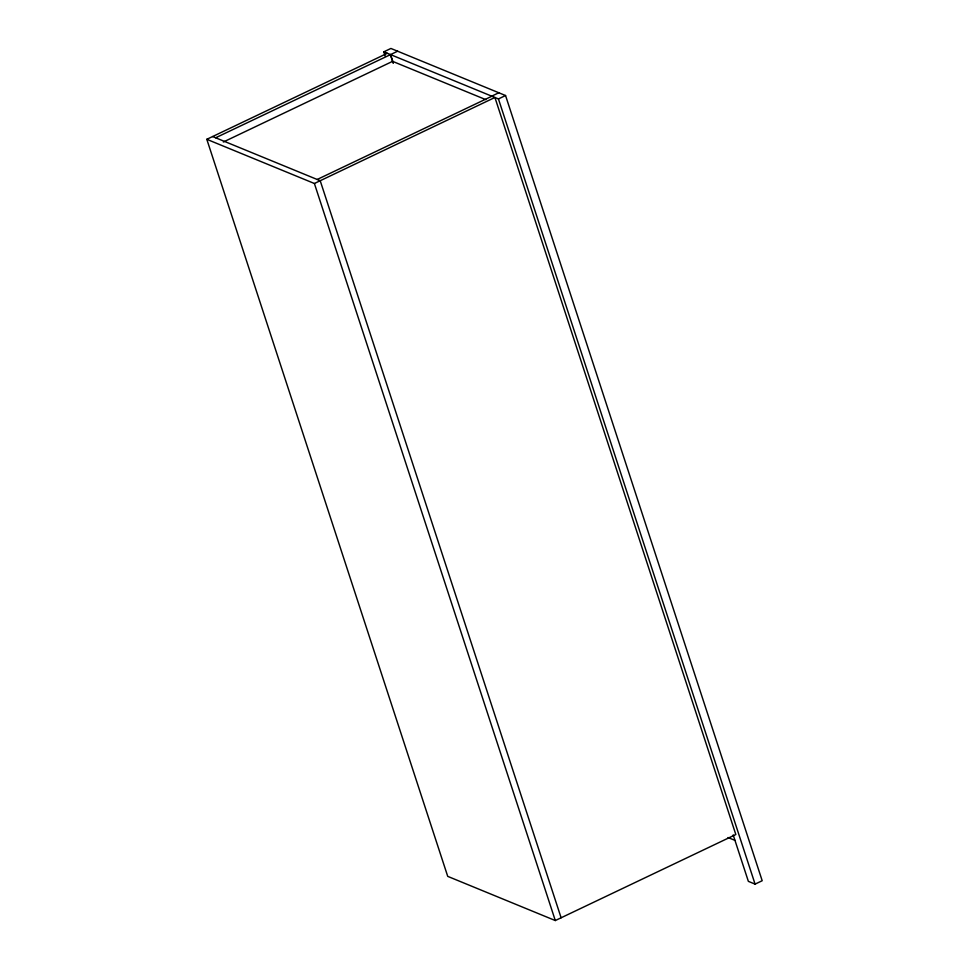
<?xml version="1.0" encoding="UTF-8"?>
<svg xmlns="http://www.w3.org/2000/svg" width="969" height="969" viewBox="0 0 969 969"><rect width="100%" height="100%" fill="white"/><g stroke="black" fill="none" stroke-linecap="round" stroke-linejoin="round"><path stroke-width="1.45" d="M385.214 56.154L383.809 51.841L390.907 48.45L505.552 95.531L762.191 880.724L755.081 884.116L748.359 881.354L733.182 834.927M206.809 139.306L314.392 183.492L494.917 97.469L735.822 834.527L555.298 920.55L447.726 876.364L206.809 139.306L387.334 53.283M215.651 137.78L397.641 51.212M223.342 142.007L392.59 61.35L485.772 99.625M491.719 96.161L498.817 92.77M317.178 179.483L491.889 96.222M383.809 51.841L498.441 98.923L505.552 95.531M212.623 136.544L320.206 180.718L561.112 917.776M728.034 837.531L734.974 840.377M498.441 98.923L755.081 884.116M390.531 54.591L393.208 62.791M390.362 54.53L393.184 63.155M314.392 183.492L555.298 920.55"/></g></svg>
